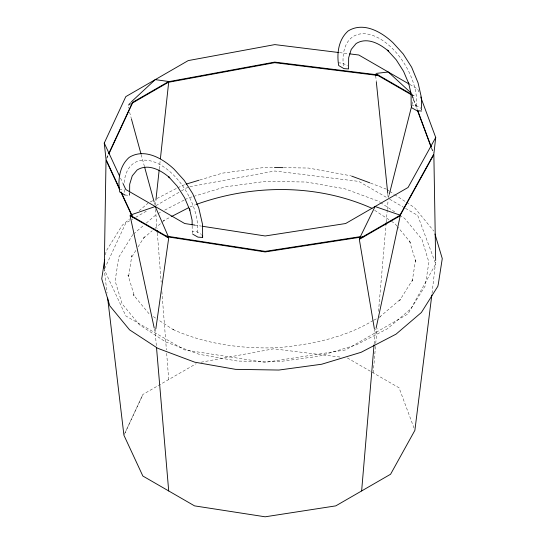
<?xml version="1.0" encoding="UTF-8"?>
<svg xmlns="http://www.w3.org/2000/svg" width="544" height="544" viewBox="0 0 544 544"><rect width="100%" height="100%" fill="white"/><g stroke="black" fill="none" stroke-linecap="round" stroke-linejoin="round"><path stroke-width="0.41" stroke-dasharray="2.72 2.04" d="M124.936 195.024L129.608 195.364L129.628 192.977M374.136 343.917L375.068 332.935L375.958 328.78M373.211 372.878L375.68 344.223M375.754 343.38L377.06 328.209M378.515 311.352L385.934 225.386M386.22 222.013L387.24 210.215M387.314 209.372L388.042 200.94M155.353 205.183L155.815 200.967M159.283 168.932L160.29 159.657M432.045 293.332L435.683 261.365M156.339 345.61L155.264 332.935L155.856 328.732M105.461 254.796L106.162 251.083L121.441 226.535L122.624 224.896L129.588 218.94M388.464 197.594L389.089 195.119M412.026 104.584L414.113 96.356L411.937 95.098M106.726 157.964L108.14 154.918M106.726 158.549L108.494 154.741M104.611 268.722L125.814 223.033L129.717 220.776M124.284 434.486L142.854 394.488L196.2 363.684M125.004 432.949L142.909 394.454M132.892 234.532L118.782 257.217L115.104 280.874L122.128 303.892L139.359 324.714L165.628 341.904L199.152 354.307L237.633 361.066L278.46 361.726L318.852 356.245L356.041 344.984L387.512 328.726L411.108 308.564L425.218 285.886L428.896 262.228L421.872 239.204L404.641 218.389L401.091 216.063M135.864 250.464L131.396 257.645L131.845 255.585L128.486 277.229L128.03 275.155L134.47 296.283L133.192 294.596L149.151 313.881L150.545 314.792M138.094 246.881L144.35 236.83L143.167 238.476L152.164 230.785M130.852 102.292L127.799 105.128L131.417 103.04M139.094 210.82L147.961 203.245M133.532 233.988L143.738 225.27M146.288 223.094L156.488 214.377M154.734 228.589L161.16 223.101M161.806 222.55L165.016 219.803L163.452 220.708L170.843 216.886M379.624 317.043L400.833 298.928L399.65 300.567L412.604 279.752L412.155 281.812L415.514 260.175L415.97 262.242L409.53 241.121L410.808 242.801L397.508 226.732M379.501 317.295L380.548 316.69M130.696 104.04L127.799 105.713L128.466 108.154M131.832 219.558L132.96 218.906M135.694 217.328L148.016 210.215M155.978 205.618L179.615 191.971M181.506 190.876L187.823 187.231M150.266 201.96L153.231 200.423M156.937 198.512L176.956 188.163M177.698 187.782L185.3 184.368M157.984 213.602L161.731 211.664M164.73 210.12L184.212 200.049M184.96 199.662L187.959 198.111L192.807 196.642M190.067 206.958L195.459 204.687M373.157 320.511C344.461 337.858 311.052 344.529 278.072 347.704C241.842 349.051 205.238 344.243 172.04 329.079L173.482 329.807L158.188 319.797M373.891 320.13L376.849 318.6M199.791 179.982L222.326 173.162L265.146 167.348L273.632 167.484M193.616 196.404L225.148 186.857L265.54 181.37L306.367 182.029L344.848 188.795L378.372 201.192L379.794 202.123M189.91 186.68L274.822 171.006L358.809 181.41L387.539 198.002M200.988 362.236L273.639 348.826L340.66 357.129M283.818 167.647L308.434 168.048L350.819 175.8M411.162 105.08L415.834 105.373L421.056 108.344L421.607 111.017M192.161 225.882L192.195 231.499L196.874 231.792L201.436 234.389M338.13 62.825L342.802 63.165L347.371 65.844M119.163 189.237L123.842 189.577M339.49 52.612L348.731 53.761M194.766 225.087L201.47 226.12M370.566 183.104L386.226 189.088M409.802 84.449L417.704 89.012L419.478 93.779M411.937 94.52L414.113 95.771L412.264 94.071M389.694 199.247L404.777 207.951M405.498 208.366L417.704 215.417L435.73 263.908L408.054 313.888L345.624 349.935L265.166 362.379L184.715 349.935L125.814 315.928L104.258 269.484L107.052 293.046M347.358 357.959L399.058 387.804L413.998 427.999M386.934 189.55L389.048 190.937M389.749 191.4L393.985 194.167M394.686 194.63L405.974 202.014M406.681 202.477L414.44 207.556L433.792 231.03M380.501 202.586L395.413 212.344M374.687 210.324L389.98 220.334M391.374 221.245L394.849 223.516L396.977 226.086M153.32 316.608L157.495 319.342M120.516 178.099L122.638 182.668M412.005 95.18L417.323 109.48M431.793 148.41L433.269 152.381M412.005 95.764L417.024 109.269M431.494 148.199L433.269 152.966M129.588 112.234L131.145 117.946M141.195 154.646L144.323 166.063M154.374 202.769L154.816 204.394M154.374 328.78L155.264 332.935M192.195 231.499L192.61 233.505M129.2 193.324L129.608 195.364M374.367 328.753L375.068 332.935M375.693 75.759L376.21 80.798M387.824 194.215L388.171 197.574M155.523 209.413L157.032 228.888M157.359 233.118L161.16 282.214M161.881 291.53L166.403 349.935M166.668 353.321L168.701 379.562M421.58 107.773L421.6 110.208M343.352 65.885A52.108 30.083 60 0 1 379.868 38.733A52.108 30.083 60 0 1 416.384 108.052M124.386 192.304A52.108 30.083 60 0 1 124.086 188.129M124.216 182.539A52.108 30.083 60 0 1 165.09 167.844A52.108 30.083 60 0 1 197.418 234.464"/><path stroke-width="0.82" d="M129.628 192.182L129.683 184.226L132.26 175.821L137.136 169.98C148.158 163.071 161.16 170.245 169.755 177.813M104.271 268.634L106.019 160.065L119.442 188.986M361.631 490.953L374.061 344.76M386.002 224.543L386.152 222.856M155.904 200.131L159.195 169.776M160.385 158.814L168.701 82.096L132.138 103.204M420.662 96.961L435.73 137.503L433.86 153.972L399.847 215.397M431.834 295.011L414.875 430.365L390.585 474.239L335.784 505.872L265.166 516.8L194.548 505.872L142.854 476.027L123.93 435.261L107.651 298.092M155.856 328.732L168.701 238.041L130.111 215.764L154.19 327.944M104.686 259.767L101.728 278.814L109.779 305.81L129.56 329.841L157.774 348.31L194.759 362.182L235.566 369.349L278.854 370.049L321.674 364.235L361.114 352.301L396.039 334.152L421.376 312.508L437.838 286.314L438.287 284.26L442.272 258.584L434.955 234.002M376.142 327.944L400.221 215.764L359.319 239.374L374.367 328.753M389.3 194.296L411.611 106.23M119.442 188.408L106.019 159.487L104.258 143.072L125.814 96.621L188.244 60.581L274.822 44.601L338.654 52.51M108.848 153.394L132.512 102.408M108.848 153.979L132.512 102.986M435.73 137.503L408.054 187.483L345.624 223.53L265.166 235.974L202.314 226.25M399.847 215.975L433.86 154.557L435.669 260.515M131.458 101.728L155.264 79.621L168.701 81.512L132.138 102.619M171.584 216.505L188.584 207.72M186.109 184.124L198.988 180.227M196.275 204.442C252.586 184.158 316.9 183.763 371.96 208.318M168.327 81.729L274.713 62.091L377.924 74.882M168.327 82.307L274.713 62.676L377.924 75.46M360.679 236.592L265.166 251.369L166.301 236.076M364.031 236.654L265.166 251.947L166.301 236.654M376.319 73.399L388.26 72.005L411.033 92.942M274.482 167.498L282.975 167.634M421.607 111.017L416.928 110.724L411.713 107.76L411.162 105.08L411.08 93.854L408.51 82.477M124.936 195.024L119.714 191.964C117.667 179.826 119.524 165.927 129.193 157.379C144.507 147.886 162.52 158.331 174.032 169.136L184.212 180.35L192.692 193.664L198.784 208.005L202.552 224.468L202.64 237.436L197.968 237.143L192.746 234.172M349.568 53.863L358.809 55.005L409.088 84.034M194.766 225.087L184.715 223.53L125.814 189.523L122.985 183.43M351.614 176.093L369.777 182.811M376.972 74.331L411.713 94.384M411.713 94.969L375.523 74.072L375.693 75.759M169.313 177.378L168.429 176.508L177.256 186.225L184.6 197.758L189.876 210.188L189.543 208.896L192.12 220.272L192.154 225.08M104.258 143.072L119.456 175.821M121.21 192.209L132.512 216.566M120.856 192.032L132.512 217.144M408.836 83.769L403.56 71.346L396.216 59.806L387.396 50.089L388.715 51.394C380.127 43.833 367.118 36.652 356.096 43.561L351.227 49.409L348.65 57.807L348.575 68.945L343.896 68.605L338.681 65.545C336.627 53.414 338.484 39.515 348.153 30.96C363.474 21.468 381.487 31.912 392.999 42.718L403.179 53.931L411.658 67.245L418.078 82.878L421.512 98.056L421.58 107.773M417.914 111.071L431.202 146.826M417.615 110.86L431.202 147.404M131.369 118.762L140.971 153.83M144.548 166.879L154.149 201.953M202.232 235.43L202.64 237.436M376.298 81.634L387.743 193.372M156.488 347.296L168.701 490.953M157.162 230.574L157.298 232.268M375.068 206.523L359.319 238.796L400.221 215.179L375.068 206.523M155.264 206.523L130.111 215.179L168.701 237.456L155.264 206.523"/></g></svg>
